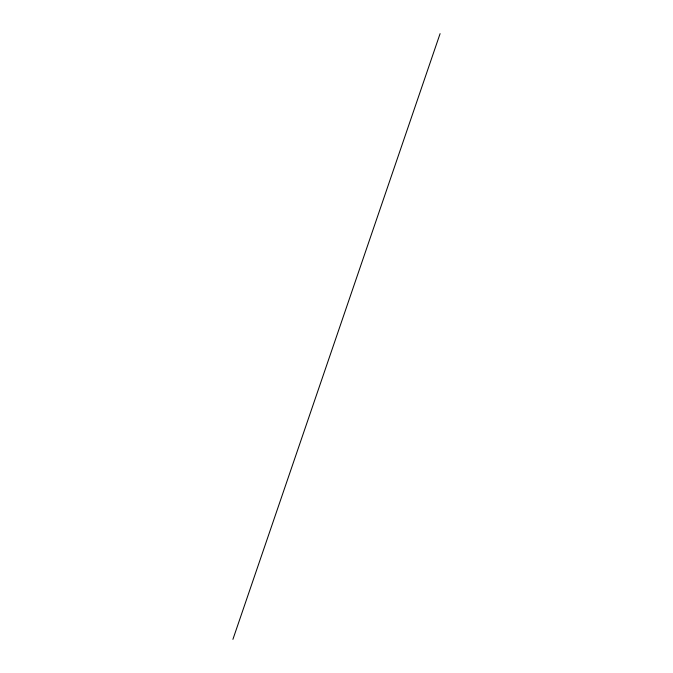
<?xml version="1.0" encoding="UTF-8"?>
<svg xmlns="http://www.w3.org/2000/svg" width="673" height="673" viewBox="0 0 673 673"><rect width="100%" height="100%" fill="white"/><g stroke="black" fill="none" stroke-linecap="round" stroke-linejoin="round"><path stroke-width="1.01" d="M232.908 639.35L440.092 33.65"/></g></svg>
